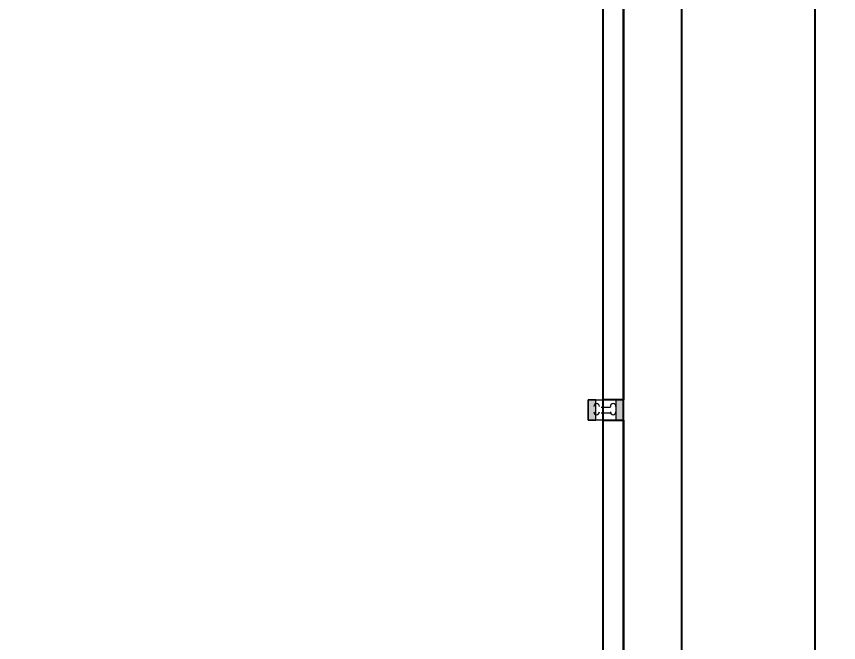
# Model space of a CAD drawing. Header units: metres. Extents: x -941 to 1333, y -28 to 1490.
# Drawn here: x 841.41 to 850.7, y 365.03 to 372.1 of the extents above; entities that cross this region are included whole.
import ezdxf

# ---------------------------------------------------------------- set-up
doc = ezdxf.new("R2010")
doc.units = ezdxf.units.M
for name, color, linetype in [('BLK_1_FLR_0_CARPET_AREA', 45, 'Continuous'), ('BLK_1_FLR_0_REGULAR_ROOM_1', 4, 'Continuous'), ('window', 3, 'Continuous')]:
    doc.layers.add(name, color=color, linetype=linetype)
doc.styles.add('style2A', font='swissc.ttf')
doc.dimstyles.get("Standard").update_dxf_attribs({"dimtxt": 0.4, "dimasz": 0.18, "dimexe": 0.18, "dimexo": 0.0625, "dimgap": 0, "dimtad": 0, "dimzin": 0, "dimdsep": 46, "dimtxsty": 'style2A', "dimcen": 0.09, "dimse1": 1, "dimse2": 1, "dimadec": 0, "dimazin": 0, "dimtfac": 1, "dimtofl": 0, "dimtmove": 0, "dimatfit": 3, "dimfxl": 0, "dimtolj": 1, "dimtzin": 0, "dimarcsym": 0})

# ---------------------------------------------------------------- blocks, each defined once
blk = doc.blocks.new('*D281')
at = {"layer": 'Defpoints', "color": 0}
for p in [(848.0384, 413.1762), (848.9272, 413.1762), (848.0384, 352.6697)]:
    blk.add_point(p, dxfattribs=at)
at = {"layer": 'window', "color": 0, "lineweight": -2}
for p, q in [((848.9272, 412.9962), (848.9272, 383.4584)), ((848.9272, 352.8497), (848.9272, 382.3875))]:
    blk.add_line(p, q, dxfattribs=at)
at = {"layer": 'window', "color": 0}
for points in [[(848.8972, 412.9962), (848.9572, 412.9962), (848.9272, 413.1762)], [(848.8972, 352.8497), (848.9572, 352.8497), (848.9272, 352.6697)]]:
    blk.add_solid(points, dxfattribs=at)
at = {"layer": 'window', "color": 0, "insert": (848.9272, 382.923), "char_height": 0.4, "attachment_point": 5, "rotation": 90, "style": 'style2A'}
blk.add_mtext('\\A1;60.51', dxfattribs=at)
blk = doc.blocks.new('*D283')
at = {"layer": 'Defpoints', "color": 0}
for p in [(848.2675, 413.4053), (848.2675, 352.4406), (850.4356, 352.4406)]:
    blk.add_point(p, dxfattribs=at)
at = {"layer": 'window', "color": 0, "lineweight": -2}
for p, q in [((850.4356, 413.2253), (850.4356, 383.4949)), ((850.4356, 352.6206), (850.4356, 382.351))]:
    blk.add_line(p, q, dxfattribs=at)
at = {"layer": 'window', "color": 0}
for points in [[(850.4056, 413.2253), (850.4656, 413.2253), (850.4356, 413.4053)], [(850.4056, 352.6206), (850.4656, 352.6206), (850.4356, 352.4406)]]:
    blk.add_solid(points, dxfattribs=at)
at = {"layer": 'window', "color": 0, "insert": (850.4356, 382.923), "char_height": 0.4, "attachment_point": 5, "rotation": 90, "style": 'style2A'}
blk.add_mtext('\\A1;60.97', dxfattribs=at)

msp = doc.modelspace()

# ---------------------------------------------------------------- linework, layer by layer
at = {"lineweight": 25}
for points in [[(829.98021, 352.44061), (848.26755, 352.44061), (848.26755, 413.40534), (829.98021, 413.40534)], [(848.03844, 375.14357), (848.26755, 375.14357), (848.26755, 367.77031), (848.03844, 367.77031)], [(848.03844, 367.5412), (848.26755, 367.5412), (848.26755, 360.16795), (848.03844, 360.16795)]]:
    msp.add_lwpolyline(points, close=True, dxfattribs=at)
msp.add_lwpolyline([(841.5608, 352.44061), (841.5608, 352.66972), (848.03844, 352.66972), (848.03844, 413.17623), (841.5608, 413.17623), (841.5608, 413.40534)], dxfattribs=at)
at = {"lineweight": 18}
for points in [[(848.26755, 367.5412), (847.87181, 367.5412), (847.87181, 367.77031), (848.26755, 367.77031)], [(847.95512, 367.77031), (847.87181, 367.77031), (847.87181, 367.5412), (847.95512, 367.5412)], [(848.18423, 367.5412), (847.95512, 367.5412), (847.95512, 367.77031), (848.18423, 367.77031)]]:
    msp.add_lwpolyline(points, close=True, dxfattribs=at)
for points in [[(847.87181, 367.72866), (847.87181, 367.5412)], [(847.95512, 367.62451), (847.95512, 367.687)], [(847.97595, 367.72866), (847.97595, 367.72866)], [(848.01761, 367.687), (848.01761, 367.687)], [(848.01761, 367.687), (848.12175, 367.687)], [(848.12175, 367.687), (848.12175, 367.687)], [(848.16341, 367.72866), (848.16341, 367.72866)], [(848.18423, 367.687), (848.18423, 367.62451)], [(847.97595, 367.60369), (847.97595, 367.60369)], [(848.01761, 367.62451), (848.01761, 367.62451)], [(848.01761, 367.62451), (848.12175, 367.62451)], [(848.12175, 367.62451), (848.12175, 367.62451)], [(848.16341, 367.60369), (848.16341, 367.60369)]]:
    msp.add_lwpolyline(points, dxfattribs=at)
for points in [[(847.99678, 367.69741, 0.414215), (847.96554, 367.72866, 0.414215), (847.93429, 367.69741)], [(848.18423, 367.69741, 0.414215), (848.15299, 367.72866, 0.414215), (848.12175, 367.69741)], [(847.93429, 367.63493, 0.414215), (847.96554, 367.60369, 0.414215), (847.99678, 367.63493)], [(848.12175, 367.63493, 0.414215), (848.15299, 367.60369, 0.414215), (848.18423, 367.63493)]]:
    msp.add_lwpolyline(points, format="xyb", dxfattribs=at)
for points in [[(847.95512, 367.77031), (847.87181, 367.77031), (847.95512, 367.5412)], [(847.87181, 367.77031), (847.95512, 367.5412), (847.87181, 367.5412)], [(848.26755, 367.77031), (848.18423, 367.77031), (848.26755, 367.5412)], [(848.18423, 367.77031), (848.26755, 367.5412), (848.18423, 367.5412)]]:
    msp.add_solid(points)
at = {"layer": 'BLK_1_FLR_0_CARPET_AREA'}
msp.add_lwpolyline([(848.03844, 413.17623), (830.20933, 413.17623), (830.20933, 352.66972), (848.03844, 352.66972)], close=True, dxfattribs=at)
at = {"layer": 'BLK_1_FLR_0_REGULAR_ROOM_1', "color": 4}
msp.add_lwpolyline([(848.03844, 413.17623), (830.20933, 413.17623), (830.20933, 352.66972), (848.03844, 352.66972)], close=True, dxfattribs=at)

# ---------------------------------------------------------------- dimensions: what is measured, and where the dimension line sits
at = {"layer": 'window'}
dim = msp.add_aligned_dim(p1=(848.26755, 413.40534), p2=(848.26755, 352.44061), distance=2.16806, text='60.97', dimstyle='Standard', dxfattribs=at)
dim.commit()
dim.dimension.update_dxf_attribs({"geometry": '*D283', "text_midpoint": (850.43561, 382.92297)})
dim = msp.add_aligned_dim(p1=(848.03844, 352.66972), p2=(848.03844, 413.17623), distance=-0.88874, dimstyle='Standard', dxfattribs=at)
dim.commit()
dim.dimension.update_dxf_attribs({"geometry": '*D281', "text_midpoint": (848.92717, 382.92297)})

doc.saveas('drawing.dxf')
